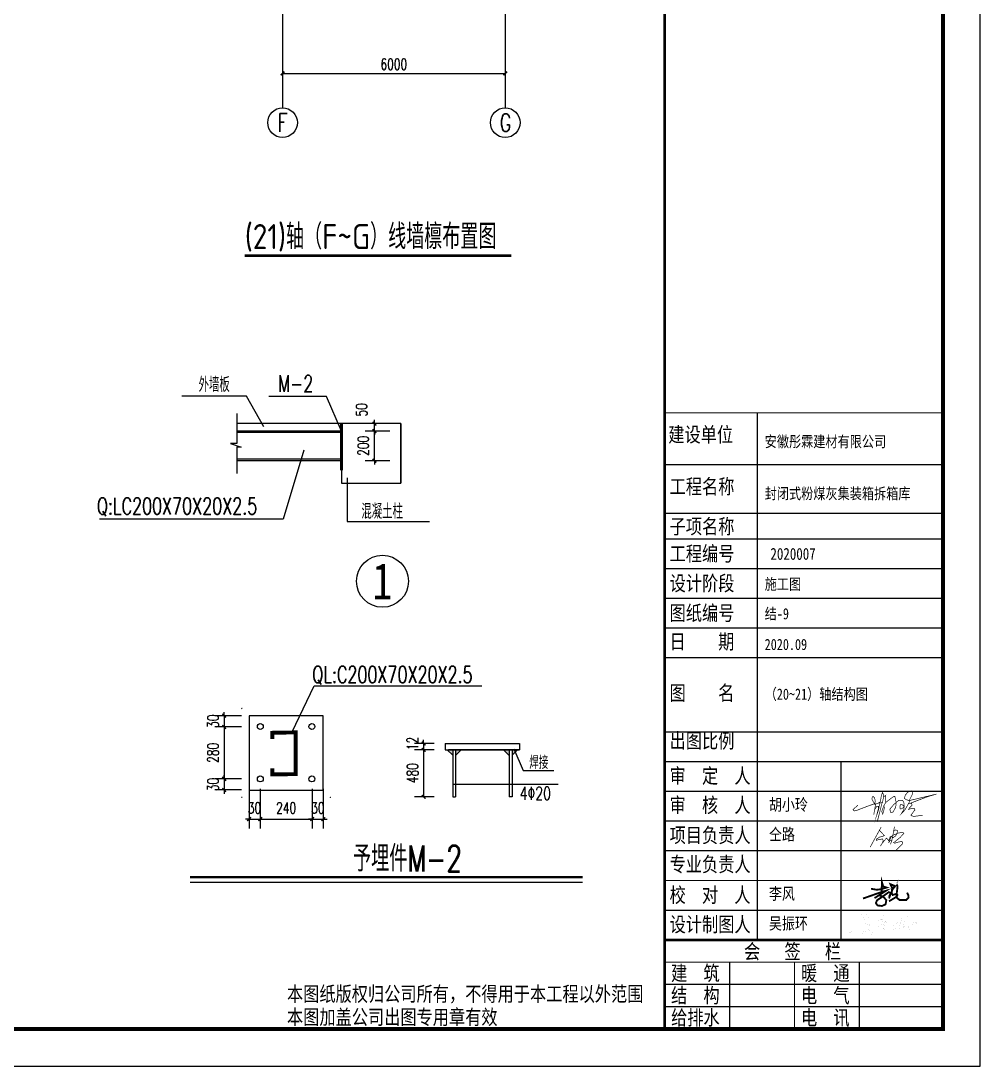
# Model space of a CAD drawing. Extents: x -73672 to 366960, y -527333 to 140666.
# Drawn here: x 308100 to 333942, y -527333 to -499175 of the extents above; entities that cross this region are included whole.
import ezdxf
from ezdxf.enums import TextEntityAlignment as Align

# ---------------------------------------------------------------- set-up
doc = ezdxf.new("R2010")
doc.units = 0
doc.header["$LTSCALE"] = 1000
doc.header["$MEASUREMENT"] = 0
for name, color, linetype in [('11', 3, 'Continuous'), ('3C', 7, 'Continuous'), ('AXIS', 3, 'Continuous'), ('AXIS_TEXT', 7, 'Continuous'), ('DIM_SYMB', 3, 'Continuous'), ('PUB_DIM', 3, 'Continuous'), ('PUB_TEXT', 7, 'Continuous'), ('PUB_TITLE', 4, 'Continuous'), ('TEXT', 3, 'Continuous'), ('图签', 120, 'Continuous'), ('建-尺寸', 3, 'Continuous'), ('文字', 7, 'Continuous'), ('梁', 7, 'Continuous')]:
    doc.layers.add(name, color=color, linetype=linetype)
doc.styles.add('_TCH_AXIS', font='COMPLEX', dxfattribs={"bigfont": 'GBCBIG'})
doc.styles.add('A-DIM_T3', font='SIMPLEX', dxfattribs={"width": 0.705882, "bigfont": 'GBCBIG'})
doc.styles.add('COMPLEX', font='COMPLEX', dxfattribs={"bigfont": 'Tssdchn.shx'})
doc.styles.add('DIM_FONT', font='SIMPLEX', dxfattribs={"width": 0.7, "bigfont": 'GBCBIG'})
doc.styles.add('HZTXT', font='txt', dxfattribs={"bigfont": 'HZTXT'})
doc.styles.add('romans.shx', font='romans.shx', dxfattribs={"width": 0.7, "bigfont": '1hztxt.shx'})
doc.styles.get("Standard").update_dxf_attribs({"font": 'gbenor.shx', "bigfont": 'gbcbig.shx'})
doc.styles.add('TSSD_Rein', font='Tssdeng.shx', dxfattribs={"width": 0.7, "bigfont": 'hztxt.shx'})
doc.styles.add('ZC', font='', dxfattribs={"width": 0.8, "height": 500})
doc.styles.add('图签', font='', dxfattribs={"width": 0.8})
doc.styles.get('ZC').set_extended_font_data('SimSun')
doc.styles.get('图签').set_extended_font_data('SimSun')
doc.dimstyles.new('A-DIM-100', dxfattribs={"dimtxt": 297.5, "dimasz": 100, "dimexe": 250, "dimexo": 300, "dimgap": 100, "dimtad": 1, "dimdec": 0, "dimzin": 0, "dimdsep": 46, "dimtxsty": 'A-DIM_T3', "dimblk": 'ARCHTICK', "dimcen": 0.09, "dimclrt": 7, "dimazin": 2, "dimtfac": 1, "dimtdec": 0, "dimtix": 1, "dimtmove": 2, "dimatfit": 3, "dimfxl": 0, "dimtolj": 1, "dimtzin": 0, "dimarcsym": 0})
doc.dimstyles.new('DIMN', dxfattribs={"dimtxt": 300, "dimasz": 100, "dimexe": 250, "dimexo": 300, "dimgap": 150, "dimtad": 1, "dimdec": 0, "dimzin": 0, "dimdsep": 46, "dimtxsty": 'DIM_FONT', "dimblk": 'ARCHTICK', "dimcen": 0.09, "dimclrt": 7, "dimazin": 2, "dimtfac": 1, "dimtdec": 0, "dimtix": 1, "dimtmove": 2, "dimatfit": 3, "dimfxl": 0, "dimtolj": 1, "dimtzin": 0, "dimarcsym": 0})

# ---------------------------------------------------------------- blocks, each defined once
blk = doc.blocks.new('0#竖图签')
at = {"layer": '图签'}
blk.add_line((-7500, 0), (0, 0), dxfattribs=at)
blk.add_lwpolyline([(-7500, 82100, 70, 70, 0), (-7500, 0, 40, 40, 0), (0, 0, 40, 40, 0), (0, 82100, 40, 40, 0), (-7500, 82100, 40, 40, 0), (-7500, 75299, 40, 40, 0)], format="xyseb", dxfattribs=at)
for points, const_width in [([(-7500, 16600), (0, 16600)], 35), ([(-5000, 16600), (-5000, 2400)], 35), ([(-7500, 15200), (0, 15200)], 35), ([(-7500, 13896), (0, 13896)], 35), ([(-7500, 13200), (0, 13200)], 35), ([(-7500, 12400), (0, 12400)], 35), ([(-7500, 11600), (0, 11600)], 35), ([(-7500, 10800), (0, 10800)], 35), ([(-7500, 10000), (0, 10000)], 35), ([(-7500, 8000), (0, 8000)], 35), ([(-7500, 7200), (0, 7200)], 35), ([(-2750, 7200), (-2750, 2400)], 35), ([(-7500, 6400), (0, 6400)], 35), ([(-7500, 5600), (0, 5600)], 35), ([(-7500, 4800), (0, 4800)], 35), ([(-7500, 4000), (0, 4000)], 35), ([(-7500, 3200), (0, 3200)], 35), ([(-7500, 2400), (0, 2400)], 70), ([(-7500, 2400), (0, 2400)], 35), ([(-7500, 1800), (0, 1800)], 35), ([(-5750, 0), (-5750, 1800)], 35), ([(-4000, 1800), (-4000, 0)], 35), ([(-2250, 1800), (-2250, 0)], 35), ([(-7500, 1200), (0, 1200)], 35), ([(-7500, 600), (0, 600)], 35), ([(-7500, 0), (0, 0)], 35)]:
    blk.add_lwpolyline(points, dxfattribs=dict(at, const_width=const_width))
at = {"layer": '图签', "style": '图签', "width": 0.8}
for s, p in [('建设单位', (-7400, 15815)), ('工程名称', (-7365, 14415)), ('子项名称', (-7365, 13339)), ('工程编号', (-7365, 12607)), ('设计阶段', (-7365, 11807)), ('图纸编号', (-7365, 11007)), ('日    期', (-7365, 10237)), ('图    名', (-7365, 8852)), ('出图比例', (-7365, 7567)), ('审  定  人', (-7365, 6621)), ('审  核  人', (-7365, 5831)), ('项目负责人', (-7365, 5021)), ('专业负责人', (-7365, 4237)), ('校  对  人', (-7365, 3409)), ('设计制图人', (-7365, 2618)), ('会   签   栏', (-5360, 1889)), ('建  筑', (-7325, 1305)), ('暖  通', (-3825, 1305)), ('本图纸版权归公司所有，不得用于本工程以外范围', (-17674, 746)), ('结  构', (-7325, 705)), ('电  气', (-3825, 705)), ('本图加盖公司出图专用章有效', (-17674, 121)), ('给排水', (-7325, 105)), ('电  讯', (-3825, 105))]:
    blk.add_text(s, height=400, dxfattribs=at).set_placement(p)
blk = doc.blocks.new('_ArchTick')
at = {"color": 0, "linetype": 'ByBlock', "const_width": 0.4}
blk.add_lwpolyline([(-0.5, -0.5), (0.5, 0.5)], dxfattribs=at)
blk = doc.blocks.new('*D7800')
at = {"layer": 'Defpoints', "color": 0}
for p in [(315947, -519565), (316247, -519565), (316247, -520679)]:
    blk.add_point(p, dxfattribs=at)
at = {"layer": 'PUB_DIM', "color": 0, "lineweight": -2}
for p, q in [((315947, -519865), (315947, -520929)), ((316247, -519865), (316247, -520929)), ((315947, -520679), (315847, -520679)), ((315947, -520679), (316247, -520679)), ((316247, -520679), (316347, -520679))]:
    blk.add_line(p, q, dxfattribs=at)
at = {"layer": 'PUB_DIM', "color": 0, "linetype": 'ByBlock', "lineweight": -2, "xscale": 100, "yscale": 100, "zscale": 100}
for p, rotation in [((315947, -520679), 6.670106611340577e-11), ((316247, -520679), 180.0000000000667)]:
    blk.add_blockref('_ArchTick', p, dxfattribs=dict(at, rotation=rotation))
at = {"layer": 'PUB_DIM', "color": 7, "insert": (316097, -520379), "char_height": 300, "attachment_point": 5, "style": 'DIM_FONT'}
blk.add_mtext('\\A1;30', dxfattribs=at)
blk = doc.blocks.new('*D7801')
at = {"layer": 'Defpoints', "color": 0}
for p in [(314247, -519565), (314547, -519565), (314547, -520679)]:
    blk.add_point(p, dxfattribs=at)
at = {"layer": 'PUB_DIM', "color": 0, "lineweight": -2}
for p, q in [((314247, -519865), (314247, -520929)), ((314547, -519865), (314547, -520929)), ((314247, -520679), (314147, -520679)), ((314247, -520679), (314547, -520679)), ((314547, -520679), (314647, -520679))]:
    blk.add_line(p, q, dxfattribs=at)
at = {"layer": 'PUB_DIM', "color": 0, "linetype": 'ByBlock', "lineweight": -2, "xscale": 100, "yscale": 100, "zscale": 100}
for p, rotation in [((314247, -520679), 6.670106611309517e-11), ((314547, -520679), 180.0000000000667)]:
    blk.add_blockref('_ArchTick', p, dxfattribs=dict(at, rotation=rotation))
at = {"layer": 'PUB_DIM', "color": 7, "insert": (314397, -520379), "char_height": 300, "attachment_point": 5, "style": 'DIM_FONT'}
blk.add_mtext('\\A1;30', dxfattribs=at)
blk = doc.blocks.new('*D7802')
at = {"layer": 'Defpoints', "color": 0}
for p in [(314547, -519565), (315947, -519565), (315947, -520679)]:
    blk.add_point(p, dxfattribs=at)
at = {"layer": 'PUB_DIM', "color": 0, "lineweight": -2}
for p, q in [((314547, -519865), (314547, -520929)), ((315947, -519865), (315947, -520929)), ((314547, -520679), (315947, -520679))]:
    blk.add_line(p, q, dxfattribs=at)
at = {"layer": 'PUB_DIM', "color": 0, "linetype": 'ByBlock', "lineweight": -2, "xscale": 100, "yscale": 100, "zscale": 100}
for p, rotation in [((314547, -520679), 180.0000000000762), ((315947, -520679), 7.622978984381624e-11)]:
    blk.add_blockref('_ArchTick', p, dxfattribs=dict(at, rotation=rotation))
at = {"layer": 'PUB_DIM', "color": 7, "insert": (315247, -520379), "char_height": 300, "attachment_point": 5, "style": 'DIM_FONT'}
blk.add_mtext('\\A1;240', dxfattribs=at)
blk = doc.blocks.new('*D7803')
at = {"layer": 'Defpoints', "color": 0}
for p in [(319532, -518812), (318950, -520079), (319532, -520079)]:
    blk.add_point(p, dxfattribs=at)
at = {"layer": 'PUB_DIM', "color": 0, "lineweight": -2}
for p, q in [((319232, -518812), (318700, -518812)), ((318950, -518812), (318950, -520079)), ((319232, -520079), (318700, -520079))]:
    blk.add_line(p, q, dxfattribs=at)
at = {"layer": 'PUB_DIM', "color": 0, "linetype": 'ByBlock', "lineweight": -2, "xscale": 100, "yscale": 100, "zscale": 100}
for p, rotation in [((318950, -518812), 90), ((318950, -520079), 270)]:
    blk.add_blockref('_ArchTick', p, dxfattribs=dict(at, rotation=rotation))
at = {"layer": 'PUB_DIM', "color": 7, "insert": (318650, -519445), "char_height": 300, "attachment_point": 5, "rotation": 90, "style": 'DIM_FONT'}
blk.add_mtext('\\A1;480', dxfattribs=at)
blk = doc.blocks.new('*D7804')
at = {"layer": 'Defpoints', "color": 0}
for p in [(314347, -517895), (313576, -518195), (314347, -518195)]:
    blk.add_point(p, dxfattribs=at)
at = {"layer": 'PUB_DIM', "color": 0, "lineweight": -2}
for p, q in [((313576, -517895), (313576, -517795)), ((314047, -517895), (313326, -517895)), ((313576, -517895), (313576, -518195)), ((314047, -518195), (313326, -518195)), ((313576, -518195), (313576, -518295))]:
    blk.add_line(p, q, dxfattribs=at)
at = {"layer": 'PUB_DIM', "color": 0, "linetype": 'ByBlock', "lineweight": -2, "xscale": 100, "yscale": 100, "zscale": 100}
for p, rotation in [((313576, -517895), 270.000000000089), ((313576, -518195), 90.00000000008893)]:
    blk.add_blockref('_ArchTick', p, dxfattribs=dict(at, rotation=rotation))
at = {"layer": 'PUB_DIM', "color": 7, "insert": (313276, -518045), "char_height": 300, "attachment_point": 5, "rotation": 90, "style": 'DIM_FONT'}
blk.add_mtext('\\A1;30', dxfattribs=at)
blk = doc.blocks.new('*D7805')
at = {"layer": 'Defpoints', "color": 0}
for p in [(314347, -519595), (313576, -519895), (314347, -519895)]:
    blk.add_point(p, dxfattribs=at)
at = {"layer": 'PUB_DIM', "color": 0, "lineweight": -2}
for p, q in [((313576, -519595), (313576, -519495)), ((314047, -519595), (313326, -519595)), ((313576, -519595), (313576, -519895)), ((314047, -519895), (313326, -519895)), ((313576, -519895), (313576, -519995))]:
    blk.add_line(p, q, dxfattribs=at)
at = {"layer": 'PUB_DIM', "color": 0, "linetype": 'ByBlock', "lineweight": -2, "xscale": 100, "yscale": 100, "zscale": 100}
for p, rotation in [((313576, -519595), 270.000000000089), ((313576, -519895), 90.00000000008893)]:
    blk.add_blockref('_ArchTick', p, dxfattribs=dict(at, rotation=rotation))
at = {"layer": 'PUB_DIM', "color": 7, "insert": (313276, -519745), "char_height": 300, "attachment_point": 5, "rotation": 90, "style": 'DIM_FONT'}
blk.add_mtext('\\A1;30', dxfattribs=at)
blk = doc.blocks.new('*D7806')
at = {"layer": 'Defpoints', "color": 0}
for p in [(314347, -518195), (313576, -519595), (314347, -519595)]:
    blk.add_point(p, dxfattribs=at)
at = {"layer": 'PUB_DIM', "color": 0, "lineweight": -2}
for p, q in [((314047, -518195), (313326, -518195)), ((313576, -518195), (313576, -519595)), ((314047, -519595), (313326, -519595))]:
    blk.add_line(p, q, dxfattribs=at)
at = {"layer": 'PUB_DIM', "color": 0, "linetype": 'ByBlock', "lineweight": -2, "xscale": 100, "yscale": 100, "zscale": 100}
for p, rotation in [((313576, -518195), 90.00000000007623), ((313576, -519595), 270.0000000000762)]:
    blk.add_blockref('_ArchTick', p, dxfattribs=dict(at, rotation=rotation))
at = {"layer": 'PUB_DIM', "color": 7, "insert": (313276, -518895), "char_height": 300, "attachment_point": 5, "rotation": 90, "style": 'DIM_FONT'}
blk.add_mtext('\\A1;280', dxfattribs=at)
blk = doc.blocks.new('*D7807')
at = {"layer": 'Defpoints', "color": 0}
for p in [(319532, -518644), (318950, -518812), (319532, -518812)]:
    blk.add_point(p, dxfattribs=at)
at = {"layer": 'PUB_DIM', "color": 0, "lineweight": -2}
for p, q in [((319232, -518644), (318700, -518644)), ((318950, -518644), (318950, -518544)), ((318950, -518644), (318950, -518812)), ((319232, -518812), (318700, -518812)), ((318950, -518812), (318950, -518912))]:
    blk.add_line(p, q, dxfattribs=at)
at = {"layer": 'PUB_DIM', "color": 0, "linetype": 'ByBlock', "lineweight": -2, "xscale": 100, "yscale": 100, "zscale": 100}
for p, rotation in [((318950, -518644), 270), ((318950, -518812), 90)]:
    blk.add_blockref('_ArchTick', p, dxfattribs=dict(at, rotation=rotation))
at = {"layer": 'PUB_DIM', "color": 7, "insert": (318650, -518644), "char_height": 300, "attachment_point": 5, "rotation": 90, "style": 'DIM_FONT'}
blk.add_mtext('\\A1;12', dxfattribs=at)
blk = doc.blocks.new('*D7808')
at = {"layer": 'Defpoints', "color": 0}
for p in [(317624, -510025), (318340, -510025), (318340, -510225)]:
    blk.add_point(p, dxfattribs=at)
at = {"layer": 'PUB_DIM', "color": 0, "lineweight": -2}
for p, q in [((317624, -510025), (317624, -509925)), ((318040, -510025), (317374, -510025)), ((318040, -510225), (317374, -510225)), ((317624, -510225), (317624, -510025)), ((317624, -510225), (317624, -510325))]:
    blk.add_line(p, q, dxfattribs=at)
at = {"layer": 'PUB_DIM', "color": 0, "linetype": 'ByBlock', "lineweight": -2, "xscale": 100, "yscale": 100, "zscale": 100}
for p, rotation in [((317624, -510025), 270), ((317624, -510225), 90)]:
    blk.add_blockref('_ArchTick', p, dxfattribs=dict(at, rotation=rotation))
at = {"layer": 'PUB_DIM', "color": 7, "insert": (317279, -509655), "char_height": 300, "attachment_point": 5, "rotation": 90, "style": 'DIM_FONT'}
blk.add_mtext('\\A1;50', dxfattribs=at)
blk = doc.blocks.new('*D7809')
at = {"layer": 'Defpoints', "color": 0}
for p in [(317624, -510225), (318340, -510225), (318340, -511025)]:
    blk.add_point(p, dxfattribs=at)
at = {"layer": 'PUB_DIM', "color": 0, "lineweight": -2}
for p, q in [((318040, -510225), (317374, -510225)), ((317624, -510225), (317624, -510125)), ((317624, -511025), (317624, -510225)), ((318040, -511025), (317374, -511025)), ((317624, -511025), (317624, -511125))]:
    blk.add_line(p, q, dxfattribs=at)
at = {"layer": 'PUB_DIM', "color": 0, "linetype": 'ByBlock', "lineweight": -2, "xscale": 100, "yscale": 100, "zscale": 100}
for p, rotation in [((317624, -510225), 270), ((317624, -511025), 90)]:
    blk.add_blockref('_ArchTick', p, dxfattribs=dict(at, rotation=rotation))
at = {"layer": 'PUB_DIM', "color": 7, "insert": (317324, -510625), "char_height": 300, "attachment_point": 5, "rotation": 90, "style": 'DIM_FONT'}
blk.add_mtext('\\A1;200', dxfattribs=at)
blk = doc.blocks.new('ss')
at = {"const_width": 50}
for points in [[(166226, 41891), (166384, 41863), (166507, 41882), (166645, 41924), (166554, 41952), (166519, 42072), (166510, 41804), (166627, 41836), (166319, 41638)], [(166710, 41553), (166917, 41677), (166936, 41724), (166905, 41755), (166808, 41723), (166783, 41766), (166788, 41821), (166796, 41913), (166746, 42016), (166863, 41969), (166825, 41896), (166913, 42011), (166940, 41960), (166932, 41880), (166904, 41661), (166996, 41587), (167178, 41589), (167237, 41654), (167229, 41724), (167197, 41786)], [(166010, 41628), (166510, 41804)], [(166442, 41717), (166563, 41671), (166637, 41583), (166618, 41473), (166524, 41427), (166400, 41441), (166357, 41503), (166387, 41581), (166537, 41681), (166706, 41801), (166757, 41776), (166711, 41627)]]:
    blk.add_lwpolyline(points, dxfattribs=at)
blk = doc.blocks.new('fg')
at = {"const_width": 32}
for points in [[(1880866, 74069), (1880866, 74069), (1881403, 75047), (1881317, 74891), (1881563, 74625), (1881334, 74560), (1881165, 74455), (1881163, 74396), (1881237, 74423), (1881399, 74455), (1881470, 74469), (1881502, 74392), (1881470, 74278), (1881365, 74116)], [(1881924, 74383), (1881953, 74551), (1881891, 74587), (1882016, 74660), (1882204, 74743), (1882390, 74787), (1882484, 74774), (1882511, 74736), (1882472, 74696), (1882339, 74546), (1882013, 74282), (1882078, 74256), (1882135, 74292), (1882416, 74348), (1882456, 74298), (1882437, 74211), (1882133, 73920)], [(1882056, 75064), (1882013, 74848), (1882106, 74908), (1882205, 74878), (1882212, 74829), (1882191, 74784), (1882168, 74727), (1882111, 74612), (1881983, 74531), (1881938, 74560), (1881986, 74697), (1882007, 74832)], [(1881470, 74278), (1881664, 74508), (1881768, 74388), (1881844, 74576), (1881881, 74555), (1881763, 74268)], [(1881763, 74268), (1881845, 74390), (1881924, 74383), (1881858, 74202)]]:
    blk.add_lwpolyline(points, dxfattribs=at)
blk = doc.blocks.new('whj')
at = {"const_width": 20}
for points in [[(1883112, 67780), (1882344, 67598), (1882436, 67780), (1882454, 67882), (1882400, 67891), (1882304, 67852), (1882227, 67762), (1882199, 67663), (1882257, 67624), (1882344, 67598), (1882344, 67546), (1882312, 67491)], [(1881310, 67330), (1881376, 67426), (1881425, 67423), (1881421, 67352), (1881370, 67159), (1881431, 67334), (1881450, 67459), (1881469, 67542), (1881317, 67484), (1881327, 67585), (1881307, 67681), (1881255, 67727), (1881231, 67674), (1881231, 67631), (1881317, 67484), (1881431, 67528), (1881481, 67566), (1881510, 67746), (1881537, 67819), (1881549, 67840), (1881572, 67775), (1881569, 67664), (1881541, 67536), (1881465, 67526), (1881532, 67535), (1881387, 66963)], [(1881607, 67421), (1881581, 67287), (1881552, 67196), (1881521, 67272), (1881588, 67451), (1881644, 67544), (1881864, 67713), (1881912, 67725), (1881939, 67634), (1881953, 67498), (1881939, 67402), (1881862, 67255), (1881792, 67241), (1881763, 67340), (1881879, 67477), (1882032, 67607), (1882133, 67609), (1882180, 67559), (1882195, 67430), (1882136, 67471), (1882079, 67472), (1882068, 67434), (1882065, 67377), (1882081, 67350), (1882104, 67348), (1882156, 67377), (1882176, 67410), (1882191, 67433), (1882189, 67394), (1882189, 67341), (1882108, 67204), (1882218, 67322), (1882301, 67471), (1882323, 67510), (1882416, 67519), (1882428, 67455), (1882353, 67386), (1882324, 67331), (1882420, 67369), (1882497, 67363), (1882514, 67315), (1882457, 67244), (1882394, 67160), (1882418, 67143), (1882477, 67125), (1882750, 67157)], [(1881644, 67544), (1881637, 67685), (1881643, 67753), (1881585, 67719)], [(1883155, 67792), (1882892, 67715), (1882370, 67515)], [(1880812, 67463), (1880662, 67330), (1880694, 67289), (1880758, 67300), (1881126, 67440), (1881298, 67500), (1881335, 67468), (1881283, 67176)]]:
    blk.add_lwpolyline(points, dxfattribs=at)
blk = doc.blocks.new('吴')
at = {"const_width": 0.72}
blk.add_lwpolyline([(136170, -263342), (136263, -263429), (136284, -263544), (136286, -263667), (136187, -263742), (135977, -263847), (135838, -263915), (135791, -263953), (135986, -263886), (136328, -263762), (136396, -263696), (136397, -263633), (136286, -263667), (136286, -263667), (136324, -263556), (136405, -263497), (136452, -263411), (136454, -263344), (136405, -263307), (136319, -263353), (136263, -263429), (136285, -263581), (136286, -263667), (136397, -263633), (136396, -263696), (136430, -263665), (136520, -263681), (136420, -263727), (136328, -263762), (136349, -263773), (136155, -264056), (136446, -263829), (136527, -264050), (136620, -263825), (136696, -263590), (136788, -263572), (136746, -263517), (136788, -263572), (136780, -263648), (136743, -263749), (136739, -263792), (136770, -263799), (136806, -263738), (136805, -263660), (136790, -263639), (136788, -263572), (136848, -263514), (136868, -263510), (136882, -263592), (136867, -263712), (136850, -263780), (136867, -263712), (136882, -263592), (136894, -263561), (136910, -263486), (136911, -263409), (136944, -263370), (136976, -263367), (136951, -263455), (136950, -263477), (136970, -263500), (136943, -263552), (136931, -263591), (136883, -263600), (136931, -263591), (136969, -263606), (136999, -263576), (136969, -263606), (136958, -263643), (137075, -263609), (136958, -263643), (136925, -263685), (136921, -263711), (136925, -263746), (136927, -263825), (136959, -263848), (137015, -263812), (137062, -263754), (137076, -263722), (136923, -263729), (137076, -263722), (137184, -263726), (137199, -263641), (137220, -263583), (137297, -263538), (137398, -263545), (137448, -263609), (137361, -263639), (137301, -263684), (137240, -263758), (137253, -263865), (137322, -263844), (137377, -263746), (137436, -263688), (137448, -263609), (137451, -263678), (137481, -263688), (137454, -263918), (137481, -263688), (137515, -263616), (137525, -263501), (137589, -263328), (137650, -263256), (137714, -263250), (137750, -263341), (137727, -263452), (137690, -263549), (137645, -263550), (137619, -263596), (137609, -263708), (137617, -263913), (137613, -263810), (137653, -263734), (137686, -263620), (137690, -263549), (137731, -263675), (137775, -263801), (137827, -263926), (137811, -263888), (137848, -263791), (137894, -263665), (137937, -263613), (137989, -263608), (138059, -263642), (138114, -263696), (138150, -263745), (138057, -263739)], dxfattribs=at)
blk = doc.blocks.new('_AXISO')
blk.add_circle((0, 0), 0.5)
at = {"layer": 'AXIS_TEXT', "style": 'COMPLEX'}
blk.add_attdef('A', text='', height=0.56, dxfattribs=at).set_placement((-0.25, -0.28), (0.25, -0.28), align=Align.FIT)
blk = doc.blocks.new('*D8930')
at = {"layer": 'Defpoints', "color": 0}
for p in [(315149, -498536), (321149, -498536), (321149, -500590)]:
    blk.add_point(p, dxfattribs=at)
at = {"layer": '建-尺寸', "color": 0, "lineweight": -2}
for p, q in [((315149, -498836), (315149, -500840)), ((321149, -498836), (321149, -500840)), ((315149, -500590), (321149, -500590))]:
    blk.add_line(p, q, dxfattribs=at)
at = {"layer": '建-尺寸', "color": 0, "linetype": 'ByBlock', "lineweight": -2, "xscale": 100, "yscale": 100, "zscale": 100, "rotation": 180}
blk.add_blockref('_ArchTick', (315149, -500590), dxfattribs=at)
at = {"layer": '建-尺寸', "color": 0, "linetype": 'ByBlock', "lineweight": -2, "xscale": 100, "yscale": 100, "zscale": 100}
blk.add_blockref('_ArchTick', (321149, -500590), dxfattribs=at)
at = {"layer": '建-尺寸', "color": 7, "insert": (318149, -500341), "char_height": 297.5, "attachment_point": 5, "style": 'A-DIM_T3'}
blk.add_mtext('\\A1;6000', dxfattribs=at)

msp = doc.modelspace()

# ---------------------------------------------------------------- hatches: boundary and pattern name
h = msp.add_hatch(color=256)
h.paths.add_polyline_path([(319732.25, -518958.98), (319732.25, -518811.65), (319587.46, -518811.65)])
h.paths.add_polyline_path([(319960.58, -518811.65), (319812.25, -518811.65), (319812.25, -518962.59)])
h = msp.add_hatch(color=256)
h.paths.add_polyline_path([(321332.25, -518958.98), (321332.25, -518811.65), (321477.03, -518811.65)])
h.paths.add_polyline_path([(321103.91, -518811.65), (321252.25, -518811.65), (321252.25, -518962.59)])

# ---------------------------------------------------------------- linework, layer by layer
for p, q in [((314180.3, -509289.02), (312439.53, -509289.02)), ((314646.53, -510108.65), (314180.3, -509289.02)), ((316331.35, -509290.83), (314781.18, -509290.83)), ((316739.68, -510225), (316331.35, -509290.83)), ((313918.12, -509749.71), (313918.12, -510561.3)), ((316739.68, -510025), (313918.12, -510025)), ((316739.68, -510025), (313918.12, -510025)), ((316739.68, -510225), (313918.12, -510225)), ((316739.68, -510025), (316739.68, -511625)), ((318339.68, -510025), (316739.68, -510025)), ((318339.68, -511625), (318339.68, -510025)), ((318339.68, -510025), (318339.68, -511625)), ((316739.68, -510265), (313918.12, -510265)), ((313918.12, -510561.3), (313745.64, -510561.3)), ((313745.64, -510561.3), (314035.28, -510662.18)), ((314035.28, -510662.18), (313915.31, -510662.18)), ((313915.31, -510662.18), (313915.31, -511366.97)), ((315721.1, -510735.83), (315169.26, -512595.1)), ((316739.68, -510985), (313915.31, -510985)), ((316739.68, -511025), (313915.31, -511025)), ((316739.68, -511625), (318339.68, -511625)), ((316891.56, -511488.38), (316891.56, -512658.56)), ((315169.26, -512595.1), (310217.46, -512595.1)), ((316891.56, -512658.56), (319110.2, -512658.56)), ((315405.51, -518332.24), (315999.72, -517087.36)), ((315999.72, -517087.36), (320514.5, -517087.36)), ((319532.25, -518644.28), (321532.25, -518644.28)), ((319532.25, -518644.28), (319532.25, -518811.65)), ((321532.25, -518644.28), (321532.25, -518811.65)), ((319532.25, -518811.65), (321532.25, -518811.65)), ((319732.25, -518958.98), (319587.46, -518811.65)), ((321532.25, -518811.65), (319622.55, -518811.65)), ((319732.25, -518811.65), (319732.25, -520078.67)), ((319812.25, -518962.59), (319960.58, -518811.65)), ((319812.25, -518811.65), (319812.25, -520078.67)), ((321252.25, -518962.59), (321103.91, -518811.65)), ((321252.25, -518811.65), (321252.25, -520078.67)), ((321332.25, -518811.65), (321332.25, -520078.67)), ((321332.25, -518958.98), (321477.03, -518811.65)), ((321383.87, -518785.83), (321627.74, -519367.53)), ((321627.74, -519367.53), (322458.24, -519367.53)), ((319732.25, -519734.01), (322571.29, -519734.01)), ((319732.25, -520078.67), (319812.25, -520078.67)), ((321332.25, -520078.67), (321252.25, -520078.67))]:
    msp.add_line(p, q)
for points, const_width in [([(316739.68, -510025), (316739.68, -511281.44)], 80), ([(314875.78, -518521.66), (314872.96, -518353.68), (315502.87, -518343.12), (315504.77, -519466.24), (314874.86, -519476.8), (314872.05, -519308.83)], 105)]:
    msp.add_lwpolyline(points, dxfattribs=dict(const_width=const_width))
for centre in [(314549.94, -518185.5), (315939.45, -518185.5), (314549.94, -519596.11), (315939.45, -519596.11)]:
    msp.add_circle(centre, 80)
at = {"layer": '3C', "color": 0}
for p, q in [((316246.87, -517895.49), (314246.87, -517895.49)), ((314246.87, -517895.49), (314246.87, -519895.49)), ((316246.87, -519895.49), (316246.87, -517895.49)), ((314246.87, -519895.49), (316246.87, -519895.49)), ((312658.88, -522374.59), (323230.18, -522374.59))]:
    msp.add_line(p, q, dxfattribs=at)
at = {"layer": '3C', "color": 0, "const_width": 60}
msp.add_lwpolyline([(312658.88, -522245.65), (323230.18, -522245.65)], dxfattribs=at)
at = {"layer": '3C', "color": 0}
for centre, start, end in [((314056.87, -517705.49), 90, 180), ((314056.87, -520085.49), 180, 270), ((316436.87, -520085.49), 270, 0)]:
    msp.add_arc(centre, 10, start, end, dxfattribs=at)
at = {"layer": 'AXIS'}
for p, q in [((315148.86, -498535.98), (315148.86, -501516.35)), ((321148.86, -498535.98), (321148.86, -501516.35))]:
    msp.add_line(p, q, dxfattribs=at)
at = {"layer": 'DIM_SYMB', "const_width": 70}
msp.add_lwpolyline([(314132.35, -505500.88), (321311.32, -505500.88)], dxfattribs=at)
at = {"layer": 'PUB_TITLE'}
msp.add_lwpolyline([(185241.64, -527333.5), (333941.64, -527333.5), (333941.64, -443233.5), (185241.64, -443233.5)], close=True, dxfattribs=at)
at = {"layer": 'PUB_TITLE', "const_width": 100}
msp.add_lwpolyline([(187741.64, -526333.5), (332941.64, -526333.5), (332941.64, -444233.5), (187741.64, -444233.5)], close=True, dxfattribs=at)
at = {"layer": '梁', "color": 3}
msp.add_circle((317840.81, -514270.76), 700, dxfattribs=at)

# ---------------------------------------------------------------- block references
for name, p in [('0#竖图签', (332941.64, -526333.5)), ('ss', (164777.64, -564446.75))]:
    msp.add_blockref(name, p)
for name, p, xscale, yscale, zscale in [('whj', (-1362077.68, -581018.73), 0.9, 0.9, 0.9), ('fg', (-703495.38, -562170.79), 0.55, 0.55, 0.55), ('吴', (221797.89, -312572.8), 0.8, 0.8, 0.8)]:
    msp.add_blockref(name, p, dxfattribs=dict(xscale=xscale, yscale=yscale, zscale=zscale))
at = {"layer": 'AXIS'}
ref = msp.add_blockref('_AXISO', (315148.86, -501916.35), dxfattribs=dict(at, xscale=800, yscale=800, zscale=800))
ref.add_attrib('A', 'F', (315016.23, -502162.95), dxfattribs={"color": 7, "height": 493.2, "style": '_TCH_AXIS', "width": 0.705882})
ref = msp.add_blockref('_AXISO', (321148.86, -501916.35), dxfattribs=dict(at, xscale=800, yscale=800, zscale=800))
ref.add_attrib('A', 'G', (321003.91, -502155.92), dxfattribs={"color": 7, "height": 479.13, "style": '_TCH_AXIS', "width": 0.705882})

# ---------------------------------------------------------------- texts
at = {"color": 0, "style": 'romans.shx', "width": 0.7}
for s, p in [('M-2', (315030.42, -509171.5)), ('Q:LC200X70X20X2.5', (310148.56, -512470.51)), ('QL:C200X70X20X2.5', (315950.71, -517009.22))]:
    msp.add_text(s, height=450, dxfattribs=at).set_placement(p)
at = {"char_height": 300, "width": 7365.582, "attachment_point": 7}
for s, insert in [('{\\fNSimSun|b0|i0|c134|p49;\\W0.8;\\C7;安徽彤霖建材有限公司}', (328138.29, -510691.93)), ('{\\W0.8;\\fNSimSun|b0|i0|c134|p49;\\C7;\\P\\C256;封闭式粉煤灰集装箱拆箱库}', (328138.29, -512091.93)), ('{\\fNSimSun|b0|i0|c134|p49;\\W0.8;\\C7;\\P\\C256;施工图}', (328138.29, -514529.8)), ('{\\W0.8;\\fNSimSun|b0|i0|c134|p49;\\C7;\\P\\C256;结-9}', (328138.29, -515328.34)), ('{\\fNSimSun|b0|i0|c134|p49;\\W0.8;\\C7;\\P\\C256;2020.09}', (328138.29, -516128.34)), ('{\\W0.8;\\fNSimSun|b0|i0|c134|p49;（20~21）轴结构图}', (328138.29, -517501.3))]:
    msp.add_mtext(s, dxfattribs=dict(at, insert=insert))
at = {"layer": '11', "style": 'HZTXT', "width": 0.7}
msp.add_text('予埋件M-2', height=700, dxfattribs=at).set_placement((317043.42, -522091.02))
at = {"layer": 'PUB_TEXT'}
msp.add_text('(21)轴（F~G）线墙檩布置图', height=675.1773, dxfattribs=at).set_placement((314132.35, -505323.65))
at = {"layer": 'TEXT', "width": 0.7}
for s, height, style, p in [('外墙板', 400, 'TSSD_Rein', (312887.11, -509171.5)), ('混凝土柱', 400, 'TSSD_Rein', (317272.38, -512588.46)), ('焊接', 350, 'HZTXT', (321795.24, -519327.76)), ('4%%13020', 350, 'HZTXT', (321538.89, -520162.56))]:
    msp.add_text(s, height=height, dxfattribs=dict(at, style=style)).set_placement(p)
at = {"layer": '图签', "style": '图签', "width": 0.8}
for s, p in [('2020007', (328293.15, -513693.34)), ('胡小玲', (328253.43, -520448.92)), ('仝路', (328253.43, -521248.92)), ('李风', (328253.43, -522848.92)), ('吴振环', (328253.43, -523648.92))]:
    msp.add_text(s, height=320, dxfattribs=at).set_placement(p)
at = {"layer": '文字', "style": 'ZC', "width": 0.8}
msp.add_text('1', height=980, dxfattribs=at).set_placement((317840.81, -514270.76), align=Align.MIDDLE_CENTER)

# ---------------------------------------------------------------- dimensions: what is measured, and where the dimension line sits
at = {"layer": 'PUB_DIM'}
for base, p1, p2, angle, text, picture, middle in [((317623.85, -510025), (318339.68, -510225), (318339.68, -510025), 90, '50', '*D7808', (317278.85, -509655)), ((318950.1, -518811.65), (319532.25, -518644.28), (319532.25, -518811.65), 270, '12', '*D7807', (318650.1, -518644.28))]:
    dim = msp.add_linear_dim(base=base, p1=p1, p2=p2, angle=angle, text=text, dimstyle='DIMN', dxfattribs=at)
    dim.commit()
    dim.dimension.update_dxf_attribs({"geometry": picture, "text_midpoint": middle, "dimtype": 161})
for p1, p2, distance, text, picture, middle in [((318339.68, -511025), (318339.68, -510225), 715.83, '200', '*D7809', (317323.85, -510625)), ((319532.25, -518811.65), (319532.25, -520078.67), -582.15, '480', '*D7803', (318650.1, -519445.16))]:
    dim = msp.add_aligned_dim(p1=p1, p2=p2, distance=distance, text=text, dimstyle='DIMN', dxfattribs=at)
    dim.commit()
    dim.dimension.update_dxf_attribs({"geometry": picture, "text_midpoint": middle})
at = {"layer": 'PUB_DIM', "color": 0}
for p1, p2, distance, text, picture, middle in [((314346.99, -517895.49), (314346.99, -518195.49), -771.29, '30', '*D7804', (313275.7, -518045.49)), ((314346.99, -518195.49), (314346.99, -519595.49), -771.29, '280', '*D7806', (313275.7, -518895.49)), ((314346.99, -519595.49), (314346.99, -519895.49), -771.29, '30', '*D7805', (313275.7, -519745.49)), ((314246.87, -519564.57), (314546.87, -519564.57), -1114.84, '30', '*D7801', (314396.87, -520379.4)), ((314546.87, -519564.57), (315946.87, -519564.57), -1114.84, '240', '*D7802', (315246.87, -520379.4)), ((315946.87, -519564.57), (316246.87, -519564.57), -1114.84, '30', '*D7800', (316096.87, -520379.4))]:
    dim = msp.add_aligned_dim(p1=p1, p2=p2, distance=distance, text=text, dimstyle='DIMN', override={"dimlfac": 0.25}, dxfattribs=at)
    dim.commit()
    dim.dimension.update_dxf_attribs({"geometry": picture, "text_midpoint": middle})
at = {"layer": '建-尺寸', "color": 0}
dim = msp.add_aligned_dim(p1=(315148.86, -498535.98), p2=(321148.86, -498535.98), distance=-2053.74, dimstyle='A-DIM-100', dxfattribs=at)
dim.commit()
dim.dimension.update_dxf_attribs({"geometry": '*D8930', "text_midpoint": (318148.86, -500340.97)})

doc.saveas('drawing.dxf')
